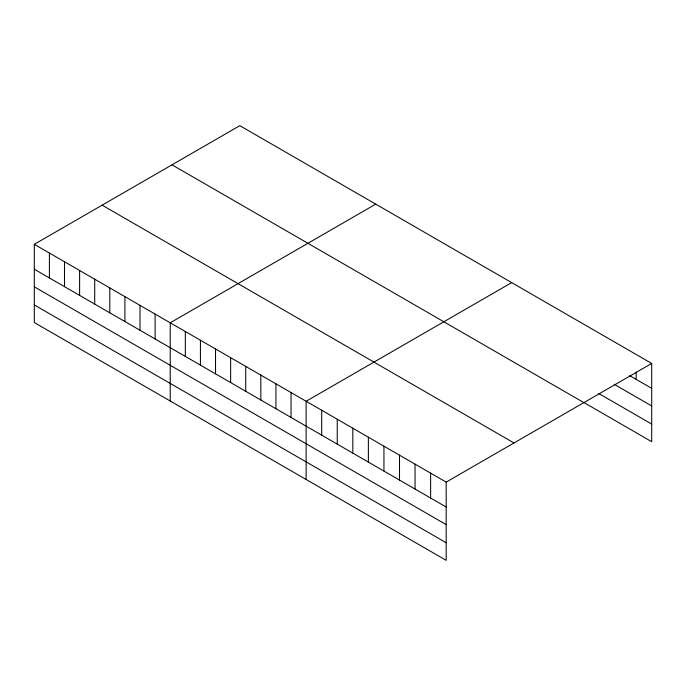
<?xml version="1.0" encoding="UTF-8"?>
<svg xmlns="http://www.w3.org/2000/svg" width="686" height="686" viewBox="0 0 686 686"><rect width="100%" height="100%" fill="white"/><g stroke="black" fill="none" stroke-linecap="round" stroke-linejoin="round"><path stroke-width="1.03" d="M446.174 524.61L446.174 482.121L34.3 244.327L34.3 322.54L446.174 560.333L446.174 524.61L34.3 286.817M583.966 402.571L651.7 441.673L651.7 363.46L239.826 125.667L34.3 244.327M375.739 204.136L170.222 322.797L170.222 401.01M511.662 282.615L306.136 401.267L306.136 479.48M446.174 482.121L651.7 363.46M629.731 375.671L651.7 388.353M614.176 384.28L651.7 405.949M598.612 393.43L651.7 424.077M171.997 164.82L583.88 402.622M102.12 205.165L514.003 442.959M34.3 269.221L446.174 507.014M34.3 304.944L446.174 542.737M636.136 372.112L636.136 379.367M430.619 473.134L430.619 498.027M415.056 464.156L415.056 489.041M399.501 455.17L399.501 480.063M383.937 446.183L383.937 471.076M368.373 437.205L368.373 462.098M352.818 428.218L352.818 453.112M337.255 419.24L337.255 444.125M321.7 410.254L321.7 435.147M291.036 392.546L291.036 417.44M275.935 383.834L275.935 408.719M260.834 375.113L260.834 400.007M245.734 366.393L245.734 391.286M230.625 357.672L230.625 382.565M215.524 348.951L215.524 373.844M200.423 340.239L200.423 365.124M185.323 331.518L185.323 356.411M155.113 314.077L155.113 338.97M140.013 305.356L140.013 330.249M124.912 296.644L124.912 321.528M109.811 287.923L109.811 312.816M94.711 279.202L94.711 304.095M79.61 270.481L79.61 295.374M64.501 261.76L64.501 286.654M49.401 253.048L49.401 277.933"/></g></svg>
